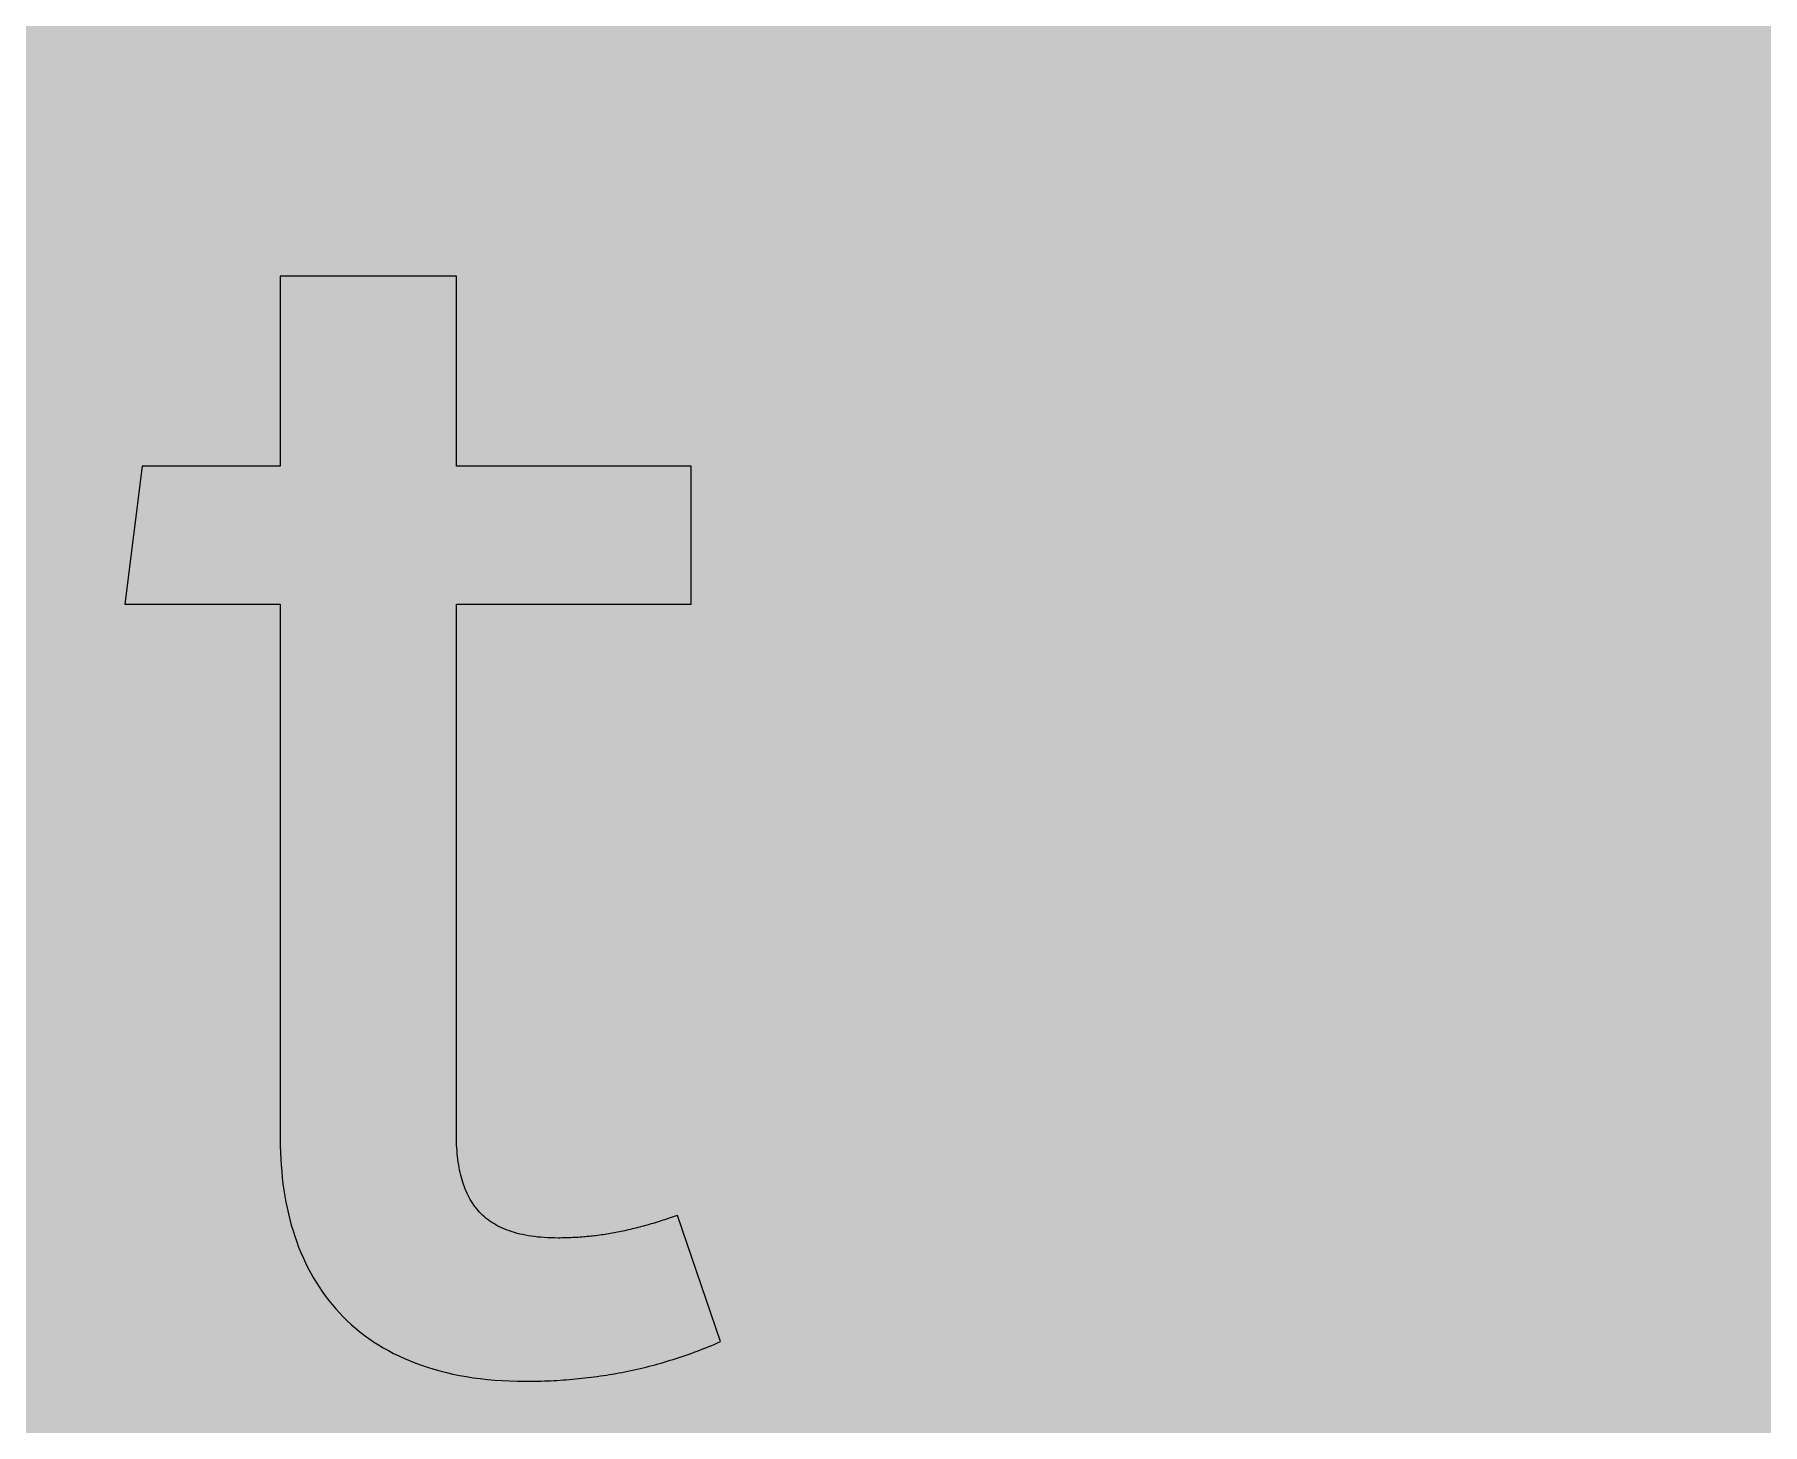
# Model space of a CAD drawing. Header units: millimetres. Extents: x 0 to 564, y 0 to 176.
# Drawn here: x 211.7 to 282.3, y 62.8 to 119.6 of the extents above; entities that cross this region are included whole.
import ezdxf

# ---------------------------------------------------------------- set-up
doc = ezdxf.new("R2010")
doc.units = ezdxf.units.MM

msp = doc.modelspace()

# ---------------------------------------------------------------- hatches: boundary and pattern name
for color, points in [(254, [(21.2189, 0.0536), (20.955, 0.0533), (20.6934, 0.0584), (20.4292, 0.066), (20.1676, 0.0787), (19.906, 0.094), (19.6469, 0.1118), (19.3853, 0.1321), (19.1262, 0.1549), (18.8671, 0.1829), (18.608, 0.2134), (18.349, 0.2464), (18.0924, 0.2845), (17.8359, 0.3251), (17.5793, 0.3683), (17.3253, 0.414), (17.0688, 0.4623), (16.8148, 0.5156), (16.5633, 0.5715), (16.3093, 0.6299), (16.0579, 0.6909), (15.809, 0.7544), (15.56, 0.823), (15.3111, 0.8941), (15.0622, 0.9677), (14.8158, 1.0439), (14.5694, 1.1227), (14.3256, 1.2065), (14.0818, 1.2903), (13.8379, 1.3792), (13.5966, 1.4707), (13.3579, 1.5646), (13.1191, 1.6637), (12.8803, 1.7628), (12.6441, 1.8669), (12.4079, 1.9736), (12.1742, 2.0803), (11.9405, 2.192), (11.7094, 2.3089), (11.4808, 2.4257), (11.2522, 2.5451), (11.0236, 2.6695), (10.7975, 2.794), (10.574, 2.9235), (10.3505, 3.0556), (10.1295, 3.1877), (9.9111, 3.3249), (9.6926, 3.4646), (9.4742, 3.6068), (9.2608, 3.7541), (9.0475, 3.9014), (8.8341, 4.0513), (8.6258, 4.2037), (8.4176, 4.3612), (8.2118, 4.5187), (8.0061, 4.6812), (7.8029, 4.8438), (7.6022, 5.0114), (7.4041, 5.1816), (7.206, 5.3518), (7.0129, 5.527), (6.8174, 5.7048), (6.6269, 5.8826), (6.4389, 6.0655), (6.2509, 6.2509), (6.0655, 6.4389), (5.8852, 6.6269), (5.7048, 6.8174), (5.527, 7.0104), (5.3518, 7.206), (5.1816, 7.4041), (5.0114, 7.6022), (4.8463, 7.8029), (4.6812, 8.0061), (4.5187, 8.2118), (4.3612, 8.4176), (4.2062, 8.6258), (4.0513, 8.8341), (3.9014, 9.0475), (3.7541, 9.2608), (3.6068, 9.4742), (3.4646, 9.6926), (3.3249, 9.9085), (3.1877, 10.1295), (3.0556, 10.3505), (2.9235, 10.574), (2.794, 10.7975), (2.6695, 11.0236), (2.5451, 11.2522), (2.4257, 11.4808), (2.3063, 11.7094), (2.192, 11.9405), (2.0803, 12.1742), (1.971, 12.4079), (1.8669, 12.6441), (1.7628, 12.8803), (1.6637, 13.1191), (1.5646, 13.3579), (1.4707, 13.5966), (1.3792, 13.8379), (1.2903, 14.0818), (1.2065, 14.3256), (1.1227, 14.5694), (1.0439, 14.8158), (0.9652, 15.0622), (0.8915, 15.3111), (0.823, 15.56), (0.7544, 15.809), (0.6883, 16.0604), (0.6274, 16.3093), (0.569, 16.5633), (0.5131, 16.8148), (0.4623, 17.0688), (0.4115, 17.3253), (0.3658, 17.5793), (0.3226, 17.8359), (0.2819, 18.0924), (0.2464, 18.3515), (0.2134, 18.608), (0.1829, 18.8671), (0.1549, 19.1262), (0.1295, 19.3878), (0.1092, 19.6469), (0.0914, 19.9085), (0.0762, 20.1701), (0.066, 20.4318), (0.0584, 20.6934), (0.0533, 20.955), (0.0508, 21.2192), (0.0522, 155.2758), (0.0533, 155.5369), (0.0584, 155.8011), (0.066, 156.0627), (0.0762, 156.3243), (0.0914, 156.5859), (0.1092, 156.845), (0.1295, 157.1066), (0.1549, 157.3657), (0.1829, 157.6248), (0.2134, 157.8839), (0.2464, 158.1429), (0.2819, 158.3995), (0.3226, 158.656), (0.3658, 158.9126), (0.4115, 159.1691), (0.4623, 159.4231), (0.5131, 159.6771), (0.569, 159.9286), (0.6274, 160.1826), (0.6883, 160.434), (0.7544, 160.6829), (0.823, 160.9344), (0.8915, 161.1833), (0.9652, 161.4297), (1.0439, 161.6761), (1.1227, 161.9225), (1.2065, 162.1663), (1.2903, 162.4101), (1.3792, 162.654), (1.4707, 162.8953), (1.5646, 163.134), (1.6637, 163.3728), (1.7628, 163.6116), (1.8669, 163.8478), (1.971, 164.084), (2.0803, 164.3177), (2.192, 164.5514), (2.3063, 164.7825), (2.4257, 165.0111), (2.5451, 165.2397), (2.6695, 165.4683), (2.794, 165.6944), (2.9235, 165.9179), (3.0556, 166.1414), (3.1877, 166.3624), (3.3249, 166.5834), (3.4646, 166.7993), (3.6068, 167.0177), (3.7541, 167.2311), (3.9014, 167.4444), (4.0513, 167.6578), (4.2062, 167.8661), (4.3612, 168.0743), (4.5187, 168.2801), (4.6812, 168.4858), (4.8463, 168.689), (5.0114, 168.8897), (5.1816, 169.0878), (5.3518, 169.2859), (5.527, 169.4815), (5.7048, 169.6745), (5.8852, 169.865), (6.0655, 170.053), (6.2509, 170.241), (6.4389, 170.4264), (6.6269, 170.6093), (6.8174, 170.7871), (7.0129, 170.9649), (7.206, 171.1401), (7.4041, 171.3103), (7.6022, 171.4805), (7.8029, 171.6481), (8.0061, 171.8107), (8.2118, 171.9732), (8.4176, 172.1307), (8.6258, 172.2882), (8.8341, 172.4406), (9.0475, 172.5905), (9.2608, 172.7378), (9.4742, 172.8851), (9.6926, 173.0273), (9.9111, 173.167), (10.1295, 173.3042), (10.3505, 173.4388), (10.574, 173.5684), (10.7975, 173.6979), (11.0236, 173.8249), (11.2522, 173.9468), (11.4808, 174.0662), (11.7094, 174.1856), (11.9405, 174.2999), (12.1742, 174.4116), (12.4079, 174.5209), (12.6441, 174.625), (12.8803, 174.7291), (13.1191, 174.8307), (13.3579, 174.9273), (13.5966, 175.0212), (13.8379, 175.1127), (14.0818, 175.2016), (14.3256, 175.2879), (14.5694, 175.3692), (14.8158, 175.4505), (15.0622, 175.5267), (15.3111, 175.6004), (15.56, 175.6715), (15.809, 175.7375), (16.0579, 175.8036), (16.3093, 175.8645), (16.5633, 175.9229), (16.8148, 175.9788), (17.0688, 176.0296), (17.3253, 176.0804), (17.5793, 176.1261), (17.8359, 176.1693), (18.0924, 176.21), (18.349, 176.2455), (18.608, 176.2785), (18.8671, 176.309), (19.1262, 176.337), (19.3853, 176.3624), (19.6469, 176.3827), (19.906, 176.4005), (20.1676, 176.4157), (20.4292, 176.4259), (20.6934, 176.4335), (20.955, 176.4386), (21.2166, 176.4411), (543.33, 176.4425), (543.5905, 176.4386), (543.8546, 176.4335), (544.1163, 176.4259), (544.3779, 176.4157), (544.6395, 176.4005), (544.9011, 176.3827), (545.1602, 176.3624), (545.4218, 176.337), (545.6809, 176.309), (545.94, 176.2785), (546.1965, 176.2455), (546.4556, 176.21), (546.7121, 176.1693), (546.9687, 176.1261), (547.2227, 176.0804), (547.4767, 176.0296), (547.7307, 175.9788), (547.9847, 175.9229), (548.2361, 175.8645), (548.4876, 175.8036), (548.7391, 175.7375), (548.988, 175.6715), (549.2369, 175.6004), (549.4858, 175.5267), (549.7322, 175.4505), (549.9786, 175.3692), (550.2224, 175.2879), (550.4663, 175.2016), (550.7076, 175.1127), (550.9489, 175.0212), (551.1902, 174.9273), (551.4289, 174.8307), (551.6677, 174.7291), (551.9039, 174.625), (552.1401, 174.5209), (552.3738, 174.4116), (552.6075, 174.2999), (552.8386, 174.1856), (553.0672, 174.0662), (553.2958, 173.9468), (553.5244, 173.8249), (553.7505, 173.6979), (553.974, 173.5684), (554.1975, 173.4388), (554.4185, 173.3042), (554.6369, 173.167), (554.8554, 173.0273), (555.0738, 172.8851), (555.2872, 172.7378), (555.5005, 172.5905), (555.7139, 172.4406), (555.9222, 172.2882), (556.1305, 172.1307), (556.3362, 171.9732), (556.5419, 171.8107), (556.7451, 171.6481), (556.9458, 171.4805), (557.1439, 171.3103), (557.342, 171.1401), (557.5376, 170.9649), (557.7307, 170.7871), (557.9212, 170.6093), (558.1091, 170.4264), (558.2971, 170.241), (558.4825, 170.053), (558.6628, 169.865), (558.8432, 169.6745), (559.021, 169.4815), (559.1962, 169.2859), (559.3664, 169.0878), (559.5366, 168.8897), (559.7017, 168.689), (559.8668, 168.4858), (560.0294, 168.2801), (560.1868, 168.0743), (560.3418, 167.8661), (560.4967, 167.6578), (560.6466, 167.4444), (560.7939, 167.2311), (560.9387, 167.0177), (561.0835, 166.7993), (561.2232, 166.5834), (561.3603, 166.3624), (561.4924, 166.1414), (561.6245, 165.9179), (561.754, 165.6944), (561.8785, 165.4683), (562.0029, 165.2397), (562.1223, 165.0111), (562.2392, 164.7825), (562.3535, 164.5514), (562.4652, 164.3177), (562.5744, 164.084), (562.6811, 163.8478), (562.7853, 163.6116), (562.8843, 163.3728), (562.9808, 163.134), (563.0774, 162.8953), (563.1688, 162.654), (563.2552, 162.4101), (563.3415, 162.1663), (563.4253, 161.9225), (563.5041, 161.6761), (563.5803, 161.4297), (563.6539, 161.1833), (563.7251, 160.9344), (563.7936, 160.6829), (563.8571, 160.434), (563.9181, 160.1826), (563.9765, 159.9286), (564.0324, 159.6771), (564.0857, 159.4231), (564.134, 159.1691), (564.1797, 158.9126), (564.2229, 158.656), (564.2635, 158.3995), (564.2991, 158.1429), (564.3347, 157.8839), (564.3651, 157.6248), (564.3931, 157.3657), (564.4159, 157.1066), (564.4363, 156.845), (564.454, 156.5859), (564.4693, 156.3243), (564.482, 156.0627), (564.4896, 155.8011), (564.4947, 155.5369), (564.4947, 155.2753), (564.4966, 21.2203), (564.4947, 20.955), (564.4896, 20.6934), (564.482, 20.4318), (564.4693, 20.1701), (564.454, 19.9085), (564.4363, 19.6469), (564.4159, 19.3878), (564.3931, 19.1262), (564.3651, 18.8671), (564.3347, 18.608), (564.2991, 18.3515), (564.2635, 18.0924), (564.2229, 17.8359), (564.1797, 17.5793), (564.134, 17.3253), (564.0857, 17.0688), (564.0324, 16.8148), (563.9765, 16.5633), (563.9181, 16.3093), (563.8571, 16.0604), (563.7936, 15.809), (563.7251, 15.56), (563.6539, 15.3111), (563.5803, 15.0622), (563.5041, 14.8158), (563.4253, 14.5694), (563.3415, 14.3256), (563.2552, 14.0818), (563.1688, 13.8379), (563.0774, 13.5966), (562.9808, 13.3579), (562.8843, 13.1191), (562.7853, 12.8803), (562.6811, 12.6441), (562.5744, 12.4079), (562.4652, 12.1742), (562.3535, 11.9405), (562.2392, 11.7094), (562.1223, 11.4808), (562.0029, 11.2522), (561.8785, 11.0236), (561.754, 10.7975), (561.6245, 10.574), (561.4924, 10.3505), (561.3603, 10.1295), (561.2232, 9.9085), (561.0835, 9.6926), (560.9387, 9.4742), (560.7939, 9.2608), (560.6466, 9.0475), (560.4967, 8.8341), (560.3418, 8.6258), (560.1868, 8.4176), (560.0294, 8.2118), (559.8668, 8.0061), (559.7017, 7.8029), (559.5366, 7.6022), (559.3664, 7.4041), (559.1962, 7.206), (559.021, 7.0104), (558.8432, 6.8174), (558.6628, 6.6269), (558.4825, 6.4389), (558.2971, 6.2509), (558.1091, 6.0655), (557.9212, 5.8826), (557.7307, 5.7048), (557.5376, 5.527), (557.342, 5.3518), (557.1439, 5.1816), (556.9458, 5.0114), (556.7451, 4.8438), (556.5419, 4.6812), (556.3362, 4.5187), (556.1305, 4.3612), (555.9222, 4.2037), (555.7139, 4.0513), (555.5005, 3.9014), (555.2872, 3.7541), (555.0738, 3.6068), (554.8554, 3.4646), (554.6369, 3.3249), (554.4185, 3.1877), (554.1975, 3.0556), (553.974, 2.9235), (553.7505, 2.794), (553.5244, 2.6695), (553.2958, 2.5451), (553.0672, 2.4257), (552.8386, 2.3089), (552.6075, 2.192), (552.3738, 2.0803), (552.1401, 1.9736), (551.9039, 1.8669), (551.6677, 1.7628), (551.4289, 1.6637), (551.1902, 1.5646), (550.9489, 1.4707), (550.7076, 1.3792), (550.4663, 1.2903), (550.2224, 1.2065), (549.9786, 1.1227), (549.7322, 1.0439), (549.4858, 0.9677), (549.2369, 0.8941), (548.988, 0.823), (548.7391, 0.7544), (548.4876, 0.6909), (548.2361, 0.6299), (547.9847, 0.5715), (547.7307, 0.5156), (547.4767, 0.4623), (547.2227, 0.414), (546.9687, 0.3683), (546.7121, 0.3251), (546.4556, 0.2845), (546.1965, 0.2464), (545.94, 0.2134), (545.6809, 0.1829), (545.4218, 0.1549), (545.1602, 0.1321), (544.9011, 0.1118), (544.6395, 0.094), (544.3779, 0.0787), (544.1163, 0.066), (543.8546, 0.0584), (543.5905, 0.0533), (543.3289, 0.0533)]), (59, [(221.7028, 74.4897), (221.7039, 74.2213), (221.7115, 73.9572), (221.7217, 73.6956), (221.7369, 73.4365), (221.7598, 73.1774), (221.7852, 72.9234), (221.8131, 72.6719), (221.8487, 72.423), (221.8868, 72.1766), (221.9325, 71.9328), (221.9808, 71.6915), (222.0341, 71.4553), (222.0925, 71.2191), (222.1535, 70.9879), (222.2221, 70.7593), (222.2957, 70.5333), (222.3719, 70.3123), (222.4532, 70.0913), (222.5421, 69.8754), (222.6335, 69.6646), (222.7301, 69.4563), (222.8317, 69.2506), (222.9383, 69.0499), (223.0476, 68.8518), (223.1644, 68.6562), (223.2863, 68.4657), (223.4133, 68.2803), (223.5429, 68.0974), (223.68, 67.9171), (223.8197, 67.7443), (223.967, 67.5716), (224.1194, 67.4065), (224.2744, 67.244), (224.4369, 67.0865), (224.602, 66.9315), (224.7748, 66.7817), (224.95, 66.6369), (225.1329, 66.4972), (225.3209, 66.36), (225.5114, 66.228), (225.7095, 66.101), (225.9127, 65.979), (226.121, 65.8622), (226.3343, 65.7504), (226.5528, 65.6438), (226.7763, 65.5396), (227.0049, 65.4431), (227.2386, 65.3491), (227.4773, 65.2628), (227.7237, 65.1815), (227.9726, 65.1027), (228.2292, 65.0316), (228.4908, 64.9656), (228.7575, 64.9046), (229.0293, 64.8513), (229.3061, 64.8005), (229.5881, 64.7573), (229.8776, 64.7192), (230.1697, 64.6862), (230.4694, 64.6582), (230.7742, 64.6379), (231.0841, 64.6227), (231.3991, 64.6125), (231.7217, 64.61), (231.8512, 64.61), (231.9782, 64.6125), (232.1077, 64.6151), (232.2373, 64.6176), (232.3643, 64.6201), (232.4938, 64.6227), (232.6208, 64.6278), (232.7504, 64.6328), (232.8774, 64.6405), (233.0044, 64.6481), (233.1339, 64.6557), (233.2609, 64.6633), (233.3879, 64.6735), (233.5149, 64.6836), (233.6419, 64.6938), (233.7714, 64.7065), (233.8984, 64.7167), (234.0229, 64.7319), (234.1499, 64.7446), (234.2769, 64.7598), (234.4039, 64.7751), (234.5309, 64.7903), (234.6579, 64.8081), (234.7824, 64.8259), (234.9094, 64.8437), (235.0338, 64.864), (235.1608, 64.8843), (235.2853, 64.9046), (235.4123, 64.9275), (235.5367, 64.9503), (235.6612, 64.9732), (235.7857, 64.9986), (235.9101, 65.024), (236.0346, 65.0494), (236.159, 65.0773), (236.2835, 65.1053), (236.408, 65.1332), (236.5324, 65.1612), (236.6569, 65.1916), (236.7788, 65.2221), (236.9033, 65.2551), (237.0277, 65.2882), (237.1496, 65.3212), (237.2741, 65.3567), (237.396, 65.3923), (237.5179, 65.4279), (237.6399, 65.466), (237.7618, 65.5041), (237.8862, 65.5422), (238.0082, 65.5803), (238.1275, 65.6209), (238.2495, 65.6641), (238.3714, 65.7073), (238.4933, 65.7504), (238.6127, 65.7936), (238.7346, 65.8393), (238.854, 65.8851), (238.9759, 65.9308), (239.0953, 65.979), (239.2147, 66.0273), (239.334, 66.0781), (239.456, 66.1289), (239.5753, 66.1797), (239.6922, 66.233), (237.9306, 71.3849), (237.8431, 71.3537), (237.7592, 71.3257), (237.6729, 71.2978), (237.5891, 71.2699), (237.5078, 71.2419), (237.424, 71.214), (237.3427, 71.1886), (237.2614, 71.1606), (237.1801, 71.1352), (237.0988, 71.1124), (237.0176, 71.087), (236.9388, 71.0641), (236.8575, 71.0387), (236.7788, 71.0159), (236.7001, 70.993), (236.6239, 70.9727), (236.5451, 70.9498), (236.4689, 70.9295), (236.3902, 70.9092), (236.314, 70.8889), (236.2378, 70.8685), (236.1616, 70.8508), (236.0854, 70.833), (236.0117, 70.8152), (235.9355, 70.7974), (235.8619, 70.7796), (235.7857, 70.7619), (235.712, 70.7466), (235.6383, 70.7314), (235.5647, 70.7161), (235.4885, 70.7009), (235.4148, 70.6857), (235.3437, 70.673), (235.27, 70.6603), (235.1964, 70.6476), (235.1227, 70.6349), (235.0491, 70.6222), (234.9779, 70.6095), (234.9043, 70.5993), (234.8306, 70.5891), (234.757, 70.579), (234.6858, 70.5688), (234.6122, 70.5587), (234.5411, 70.551), (234.4674, 70.5434), (234.3937, 70.5333), (234.3201, 70.5256), (234.249, 70.5206), (234.1753, 70.5129), (234.1016, 70.5079), (234.028, 70.5002), (233.9569, 70.4952), (233.8832, 70.4901), (233.8095, 70.4875), (233.7359, 70.4825), (233.6597, 70.4799), (233.586, 70.4748), (233.5124, 70.4723), (233.4387, 70.4698), (233.3625, 70.4698), (233.2888, 70.4672), (233.2126, 70.4672), (233.1364, 70.4647), (233.0602, 70.4647), (232.9129, 70.4672), (232.7681, 70.4698), (232.6284, 70.4748), (232.4913, 70.485), (232.3567, 70.4952), (232.2246, 70.5053), (232.095, 70.5206), (231.9706, 70.5383), (231.8487, 70.5561), (231.7293, 70.579), (231.6124, 70.6018), (231.4981, 70.6272), (231.3864, 70.6552), (231.2797, 70.6857), (231.173, 70.7161), (231.0714, 70.7517), (230.9724, 70.7873), (230.8733, 70.8254), (230.7793, 70.866), (230.6879, 70.9092), (230.599, 70.9549), (230.5126, 71.0006), (230.4288, 71.0514), (230.3475, 71.1022), (230.2713, 71.1556), (230.1951, 71.2114), (230.1215, 71.2673), (230.0503, 71.3283), (229.9818, 71.3892), (229.9157, 71.4527), (229.8497, 71.5188), (229.7887, 71.5874), (229.7303, 71.6559), (229.6744, 71.7271), (229.6185, 71.8007), (229.5652, 71.8769), (229.5169, 71.9531), (229.4687, 72.0344), (229.423, 72.1157), (229.3798, 72.1995), (229.3366, 72.2833), (229.2985, 72.3722), (229.2604, 72.4611), (229.2248, 72.5526), (229.1918, 72.6465), (229.1613, 72.7405), (229.1309, 72.837), (229.1029, 72.9361), (229.0775, 73.0377), (229.0547, 73.1393), (229.0318, 73.2434), (229.0115, 73.3501), (228.9937, 73.4593), (228.9759, 73.5686), (228.9607, 73.6803), (228.948, 73.7946), (228.9353, 73.9115), (228.9251, 74.0283), (228.9175, 74.1477), (228.9099, 74.2671), (228.9048, 74.3915), (228.9023, 74.516), (228.8997, 74.6404), (228.8997, 74.77), (228.9006, 96.3605), (238.4944, 96.3605), (238.4944, 102.005), (228.9006, 102.005), (228.9006, 109.7661), (221.7028, 109.7661), (221.7028, 102.005), (216.0584, 102.005), (215.3528, 96.3605), (221.7028, 96.3605)])]:
    msp.add_hatch(color=color).paths.add_polyline_path(points)
h = msp.add_hatch(color=59)
edge = h.paths.add_edge_path()
edge.add_line((261.0721, 70.3968), (260.8123, 70.3961))
edge.add_line((260.8123, 70.3961), (260.5532, 70.4012))
edge.add_line((260.5532, 70.4012), (260.2992, 70.4063))
edge.add_line((260.2992, 70.4063), (260.0477, 70.4139))
edge.add_line((260.0477, 70.4139), (259.8014, 70.4266))
edge.add_line((259.8014, 70.4266), (259.555, 70.4393))
edge.add_line((259.555, 70.4393), (259.3137, 70.4571))
edge.add_line((259.3137, 70.4571), (259.0724, 70.4774))
edge.add_line((259.0724, 70.4774), (258.8362, 70.5002))
edge.add_line((258.8362, 70.5002), (258.6025, 70.5282))
edge.add_line((258.6025, 70.5282), (258.3739, 70.5587))
edge.add_line((258.3739, 70.5587), (258.1453, 70.5942))
edge.add_line((258.1453, 70.5942), (257.9218, 70.6323))
edge.add_line((257.9218, 70.6323), (257.7008, 70.6755))
edge.add_line((257.7008, 70.6755), (257.4849, 70.7238))
edge.add_line((257.4849, 70.7238), (257.2715, 70.7746))
edge.add_line((257.2715, 70.7746), (257.0607, 70.8304))
edge.add_line((257.0607, 70.8304), (256.8524, 70.8914))
edge.add_line((256.8524, 70.8914), (256.6492, 70.9574))
edge.add_line((256.6492, 70.9574), (256.4486, 71.0286))
edge.add_line((256.4486, 71.0286), (256.2504, 71.1022))
edge.add_line((256.2504, 71.1022), (256.0574, 71.1835))
edge.add_line((256.0574, 71.1835), (255.8669, 71.2699))
edge.add_line((255.8669, 71.2699), (255.6789, 71.3638))
edge.add_line((255.6789, 71.3638), (255.4961, 71.4604))
edge.add_line((255.4961, 71.4604), (255.3157, 71.5645))
edge.add_line((255.3157, 71.5645), (255.1405, 71.6737))
edge.add_line((255.1405, 71.6737), (254.9677, 71.7906))
edge.add_line((254.9677, 71.7906), (254.8001, 71.9125))
edge.add_line((254.8001, 71.9125), (254.635, 72.0395))
edge.add_line((254.635, 72.0395), (254.475, 72.1766))
edge.add_line((254.475, 72.1766), (254.3175, 72.3189))
edge.add_line((254.3175, 72.3189), (254.1626, 72.4662))
edge.add_line((254.1626, 72.4662), (254.0127, 72.6237))
edge.add_line((254.0127, 72.6237), (253.8679, 72.7862))
edge.add_line((253.8679, 72.7862), (253.7257, 72.9564))
edge.add_line((253.7257, 72.9564), (253.5885, 73.1342))
edge.add_line((253.5885, 73.1342), (253.4539, 73.3222))
edge.add_line((253.4539, 73.3222), (253.3244, 73.5152))
edge.add_line((253.3244, 73.5152), (253.1974, 73.7159))
edge.add_line((253.1974, 73.7159), (253.0754, 73.9267))
edge.add_line((253.0754, 73.9267), (252.9586, 74.1451))
edge.add_line((252.9586, 74.1451), (252.8443, 74.3712))
edge.add_line((252.8443, 74.3712), (252.7351, 74.6049))
edge.add_line((252.7351, 74.6049), (252.6309, 74.8487))
edge.add_line((252.6309, 74.8487), (252.5293, 75.1027))
edge.add_line((252.5293, 75.1027), (252.4328, 75.3643))
edge.add_line((252.4328, 75.3643), (252.3414, 75.6336))
edge.add_line((252.3414, 75.6336), (252.2525, 75.913))
edge.add_line((252.2525, 75.913), (252.1687, 76.2025))
edge.add_line((252.1687, 76.2025), (252.0899, 76.5023))
edge.add_line((252.0899, 76.5023), (252.0163, 76.8121))
edge.add_line((252.0163, 76.8121), (251.9451, 77.1296))
edge.add_line((251.9451, 77.1296), (251.8791, 77.4598))
edge.add_line((251.8791, 77.4598), (251.8181, 77.7977))
edge.add_line((251.8181, 77.7977), (251.7623, 78.1482))
edge.add_line((251.7623, 78.1482), (251.7089, 78.5063))
edge.add_line((251.7089, 78.5063), (251.6632, 78.8772))
edge.add_line((251.6632, 78.8772), (251.62, 79.2582))
edge.add_line((251.62, 79.2582), (251.5819, 79.6519))
edge.add_line((251.5819, 79.6519), (251.5489, 80.0532))
edge.add_line((251.5489, 80.0532), (251.521, 80.4672))
edge.add_line((251.521, 80.4672), (251.4956, 80.8939))
edge.add_line((251.4956, 80.8939), (251.4778, 81.3308))
edge.add_line((251.4778, 81.3308), (273.4194, 81.3329))
edge.add_line((273.4194, 81.3329), (273.4194, 85.3539))
edge.add_line((273.4194, 85.3539), (273.4158, 85.8393))
edge.add_line((273.4158, 85.8393), (273.4081, 86.3219))
edge.add_line((273.4081, 86.3219), (273.3954, 86.7969))
edge.add_line((273.3954, 86.7969), (273.3777, 87.2693))
edge.add_line((273.3777, 87.2693), (273.3548, 87.7341))
edge.add_line((273.3548, 87.7341), (273.3269, 88.1939))
edge.add_line((273.3269, 88.1939), (273.2938, 88.6485))
edge.add_line((273.2938, 88.6485), (273.2532, 89.0956))
edge.add_line((273.2532, 89.0956), (273.21, 89.5401))
edge.add_line((273.21, 89.5401), (273.1592, 89.977))
edge.add_line((273.1592, 89.977), (273.1033, 90.4062))
edge.add_line((273.1033, 90.4062), (273.0398, 90.8329))
edge.add_line((273.0398, 90.8329), (272.9713, 91.252))
edge.add_line((272.9713, 91.252), (272.8976, 91.6635))
edge.add_line((272.8976, 91.6635), (272.8163, 92.0699))
edge.add_line((272.8163, 92.0699), (272.73, 92.4712))
edge.add_line((272.73, 92.4712), (272.636, 92.8649))
edge.add_line((272.636, 92.8649), (272.5344, 93.251))
edge.add_line((272.5344, 93.251), (272.4277, 93.632))
edge.add_line((272.4277, 93.632), (272.3159, 94.0054))
edge.add_line((272.3159, 94.0054), (272.194, 94.3737))
edge.add_line((272.194, 94.3737), (272.067, 94.7344))
edge.add_line((272.067, 94.7344), (271.9324, 95.0874))
edge.add_line((271.9324, 95.0874), (271.7927, 95.4329))
edge.add_line((271.7927, 95.4329), (271.6428, 95.7732))
edge.add_line((271.6428, 95.7732), (271.4879, 96.106))
edge.add_line((271.4879, 96.106), (271.3253, 96.4311))
edge.add_line((271.3253, 96.4311), (271.1526, 96.7486))
edge.add_line((271.1526, 96.7486), (270.9748, 97.0585))
edge.add_line((270.9748, 97.0585), (270.7894, 97.3633))
edge.add_line((270.7894, 97.3633), (270.5938, 97.6579))
edge.add_line((270.5938, 97.6579), (270.3932, 97.9475))
edge.add_line((270.3932, 97.9475), (270.1823, 98.2269))
edge.add_line((270.1823, 98.2269), (269.9664, 98.5012))
edge.add_line((269.9664, 98.5012), (269.7378, 98.7654))
edge.add_line((269.7378, 98.7654), (269.5042, 99.0219))
edge.add_line((269.5042, 99.0219), (269.2629, 99.2708))
edge.add_line((269.2629, 99.2708), (269.0114, 99.5121))
edge.add_line((269.0114, 99.5121), (268.7498, 99.7458))
edge.add_line((268.7498, 99.7458), (268.4805, 99.9719))
edge.add_line((268.4805, 99.9719), (268.2037, 100.1878))
edge.add_line((268.2037, 100.1878), (267.9167, 100.396))
edge.add_line((267.9167, 100.396), (267.622, 100.5967))
edge.add_line((267.622, 100.5967), (267.3172, 100.7872))
edge.add_line((267.3172, 100.7872), (267.0048, 100.9701))
edge.add_line((267.0048, 100.9701), (266.6822, 101.1428))
edge.add_line((266.6822, 101.1428), (266.3495, 101.3104))
edge.add_line((266.3495, 101.3104), (266.0066, 101.4654))
edge.add_line((266.0066, 101.4654), (265.6561, 101.6127))
edge.add_line((265.6561, 101.6127), (265.2954, 101.7524))
edge.add_line((265.2954, 101.7524), (264.922, 101.8819))
edge.add_line((264.922, 101.8819), (264.5435, 102.0013))
edge.add_line((264.5435, 102.0013), (264.1524, 102.1131))
edge.add_line((264.1524, 102.1131), (263.7511, 102.2147))
edge.add_line((263.7511, 102.2147), (263.3396, 102.3087))
edge.add_line((263.3396, 102.3087), (262.9179, 102.3925))
edge.add_line((262.9179, 102.3925), (262.4861, 102.4661))
edge.add_line((262.4861, 102.4661), (262.0442, 102.5296))
edge.add_line((262.0442, 102.5296), (261.5921, 102.5855))
edge.add_line((261.5921, 102.5855), (261.1272, 102.6287))
edge.add_line((261.1272, 102.6287), (260.6548, 102.6643))
edge.add_line((260.6548, 102.6643), (260.1697, 102.6897))
edge.add_line((260.1697, 102.6897), (259.6744, 102.7049))
edge.add_line((259.6744, 102.7049), (259.1664, 102.71))
edge.add_line((259.1664, 102.71), (258.7041, 102.7049))
edge.add_line((258.7041, 102.7049), (258.2494, 102.6897))
edge.add_line((258.2494, 102.6897), (257.7998, 102.6643))
edge.add_line((257.7998, 102.6643), (257.3604, 102.6312))
edge.add_line((257.3604, 102.6312), (256.9261, 102.5855))
edge.add_line((256.9261, 102.5855), (256.4994, 102.5322))
edge.add_line((256.4994, 102.5322), (256.0828, 102.4687))
edge.add_line((256.0828, 102.4687), (255.6713, 102.395))
edge.add_line((255.6713, 102.395), (255.2675, 102.3137))
edge.add_line((255.2675, 102.3137), (254.8687, 102.2198))
edge.add_line((254.8687, 102.2198), (254.4801, 102.1182))
edge.add_line((254.4801, 102.1182), (254.0991, 102.0039))
edge.add_line((254.0991, 102.0039), (253.7231, 101.8819))
edge.add_line((253.7231, 101.8819), (253.3574, 101.7499))
edge.add_line((253.3574, 101.7499), (252.9967, 101.6102))
edge.add_line((252.9967, 101.6102), (252.6436, 101.4578))
edge.add_line((252.6436, 101.4578), (252.2982, 101.2977))
edge.add_line((252.2982, 101.2977), (251.9604, 101.1276))
edge.add_line((251.9604, 101.1276), (251.6276, 100.9472))
edge.add_line((251.6276, 100.9472), (251.3051, 100.7567))
edge.add_line((251.3051, 100.7567), (250.9901, 100.5561))
edge.add_line((250.9901, 100.5561), (250.6802, 100.3478))
edge.add_line((250.6802, 100.3478), (250.378, 100.1293))
edge.add_line((250.378, 100.1293), (250.0833, 99.9007))
edge.add_line((250.0833, 99.9007), (249.7963, 99.662))
edge.add_line((249.7963, 99.662), (249.5169, 99.4156))
edge.add_line((249.5169, 99.4156), (249.2451, 99.1565))
edge.add_line((249.2451, 99.1565), (248.981, 98.8898))
edge.add_line((248.981, 98.8898), (248.7219, 98.613))
edge.add_line((248.7219, 98.613), (248.4704, 98.3285))
edge.add_line((248.4704, 98.3285), (248.2291, 98.0313))
edge.add_line((248.2291, 98.0313), (247.9929, 97.7265))
edge.add_line((247.9929, 97.7265), (247.7643, 97.4115))
edge.add_line((247.7643, 97.4115), (247.5433, 97.0864))
edge.add_line((247.5433, 97.0864), (247.3274, 96.7537))
edge.add_line((247.3274, 96.7537), (247.1217, 96.4108))
edge.add_line((247.1217, 96.4108), (246.921, 96.0577))
edge.add_line((246.921, 96.0577), (246.7305, 95.6945))
edge.add_line((246.7305, 95.6945), (246.5451, 95.3237))
edge.add_line((246.5451, 95.3237), (246.3673, 94.9401))
edge.add_line((246.3673, 94.9401), (246.1971, 94.549))
edge.add_line((246.1971, 94.549), (246.032, 94.1502))
edge.add_line((246.032, 94.1502), (245.8771, 93.7387))
edge.add_line((245.8771, 93.7387), (245.7272, 93.3196))
edge.add_line((245.7272, 93.3196), (245.5875, 92.8903))
edge.add_line((245.5875, 92.8903), (245.4529, 92.4535))
edge.add_line((245.4529, 92.4535), (245.3259, 92.0039))
edge.add_line((245.3259, 92.0039), (245.2065, 91.5467))
edge.add_line((245.2065, 91.5467), (245.0948, 91.0819))
edge.add_line((245.0948, 91.0819), (244.9881, 90.6043))
edge.add_line((244.9881, 90.6043), (244.8916, 90.1192))
edge.add_line((244.8916, 90.1192), (244.8001, 89.6239))
edge.add_line((244.8001, 89.6239), (244.7163, 89.121))
edge.add_line((244.7163, 89.121), (244.6401, 88.6054))
edge.add_line((244.6401, 88.6054), (244.5715, 88.0847))
edge.add_line((244.5715, 88.0847), (244.5106, 87.5513))
edge.add_line((244.5106, 87.5513), (244.4572, 87.0102))
edge.add_line((244.4572, 87.0102), (244.409, 86.4591))
edge.add_line((244.409, 86.4591), (244.3709, 85.8977))
edge.add_line((244.3709, 85.8977), (244.3378, 85.3288))
edge.add_line((244.3378, 85.3288), (244.3124, 84.7496))
edge.add_line((244.3124, 84.7496), (244.2947, 84.1604))
edge.add_line((244.2947, 84.1604), (244.282, 83.5635))
edge.add_line((244.282, 83.5635), (244.2794, 82.9539))
edge.add_line((244.2794, 82.9539), (244.2845, 82.2681))
edge.add_line((244.2845, 82.2681), (244.3023, 81.6))
edge.add_line((244.3023, 81.6), (244.3302, 80.9447))
edge.add_line((244.3302, 80.9447), (244.3709, 80.3072))
edge.add_line((244.3709, 80.3072), (244.4217, 79.6849))
edge.add_line((244.4217, 79.6849), (244.4826, 79.0804))
edge.add_line((244.4826, 79.0804), (244.5537, 78.4885))
edge.add_line((244.5537, 78.4885), (244.635, 77.912))
edge.add_line((244.635, 77.912), (244.7265, 77.3532))
edge.add_line((244.7265, 77.3532), (244.8306, 76.8071))
edge.add_line((244.8306, 76.8071), (244.9424, 76.2762))
edge.add_line((244.9424, 76.2762), (245.0643, 75.7606))
edge.add_line((245.0643, 75.7606), (245.1938, 75.2577))
edge.add_line((245.1938, 75.2577), (245.3361, 74.77))
edge.add_line((245.3361, 74.77), (245.4859, 74.2975))
edge.add_line((245.4859, 74.2975), (245.6434, 73.8378))
edge.add_line((245.6434, 73.8378), (245.811, 73.3933))
edge.add_line((245.811, 73.3933), (245.9888, 72.959))
edge.add_line((245.9888, 72.959), (246.1743, 72.5399))
edge.add_line((246.1743, 72.5399), (246.3673, 72.136))
edge.add_line((246.3673, 72.136), (246.568, 71.7423))
edge.add_line((246.568, 71.7423), (246.7762, 71.3613))
edge.add_line((246.7762, 71.3613), (246.9947, 70.9955))
edge.add_line((246.9947, 70.9955), (247.2182, 70.6399))
edge.add_line((247.2182, 70.6399), (247.4519, 70.297))
edge.add_line((247.4519, 70.297), (247.6906, 69.9668))
edge.add_line((247.6906, 69.9668), (247.937, 69.6468))
edge.add_line((247.937, 69.6468), (248.191, 69.3395))
edge.add_line((248.191, 69.3395), (248.4526, 69.0448))
edge.add_line((248.4526, 69.0448), (248.7193, 68.7603))
edge.add_line((248.7193, 68.7603), (248.9911, 68.4886))
edge.add_line((248.9911, 68.4886), (249.2705, 68.2269))
edge.add_line((249.2705, 68.2269), (249.5575, 67.9755))
edge.add_line((249.5575, 67.9755), (249.8496, 67.7367))
edge.add_line((249.8496, 67.7367), (250.1468, 67.5056))
edge.add_line((250.1468, 67.5056), (250.4491, 67.2871))
edge.add_line((250.4491, 67.2871), (250.759, 67.0763))
edge.add_line((250.759, 67.0763), (251.0714, 66.8782))
edge.add_line((251.0714, 66.8782), (251.3914, 66.6877))
edge.add_line((251.3914, 66.6877), (251.714, 66.5074))
edge.add_line((251.714, 66.5074), (252.0417, 66.3372))
edge.add_line((252.0417, 66.3372), (252.3769, 66.1772))
edge.add_line((252.3769, 66.1772), (252.7122, 66.0248))
edge.add_line((252.7122, 66.0248), (253.0551, 65.88))
edge.add_line((253.0551, 65.88), (253.4006, 65.7454))
edge.add_line((253.4006, 65.7454), (253.7485, 65.6209))
edge.add_line((253.7485, 65.6209), (254.1041, 65.5041))
edge.add_line((254.1041, 65.5041), (254.4597, 65.3923))
edge.add_line((254.4597, 65.3923), (254.8204, 65.2907))
edge.add_line((254.8204, 65.2907), (255.1836, 65.1993))
edge.add_line((255.1836, 65.1993), (255.5494, 65.1129))
edge.add_line((255.5494, 65.1129), (255.9177, 65.0342))
edge.add_line((255.9177, 65.0342), (256.2911, 64.963))
edge.add_line((256.2911, 64.963), (256.6645, 64.8995))
edge.add_line((256.6645, 64.8995), (257.0404, 64.8411))
edge.add_line((257.0404, 64.8411), (257.4188, 64.7903))
edge.add_line((257.4188, 64.7903), (257.7998, 64.7471))
edge.add_line((257.7998, 64.7471), (258.1834, 64.709))
edge.add_line((258.1834, 64.709), (258.5669, 64.6786))
edge.add_line((258.5669, 64.6786), (258.953, 64.6532))
edge.add_line((258.953, 64.6532), (259.3391, 64.6354))
edge.add_line((259.3391, 64.6354), (259.7277, 64.6201))
edge.add_line((259.7277, 64.6201), (260.1163, 64.6125))
edge.add_line((260.1163, 64.6125), (260.5075, 64.61))
edge.add_line((260.5075, 64.61), (260.731, 64.6125))
edge.add_line((260.731, 64.6125), (260.9545, 64.6151))
edge.add_line((260.9545, 64.6151), (261.178, 64.6201))
edge.add_line((261.178, 64.6201), (261.4016, 64.6278))
edge.add_line((261.4016, 64.6278), (261.6225, 64.6354))
edge.add_line((261.6225, 64.6354), (261.8435, 64.6455))
edge.add_line((261.8435, 64.6455), (262.062, 64.6582))
edge.add_line((262.062, 64.6582), (262.2804, 64.6735))
edge.add_line((262.2804, 64.6735), (262.4988, 64.6887))
edge.add_line((262.4988, 64.6887), (262.7147, 64.7065))
edge.add_line((262.7147, 64.7065), (262.9306, 64.7268))
edge.add_line((262.9306, 64.7268), (263.144, 64.7471))
edge.add_line((263.144, 64.7471), (263.3599, 64.77))
edge.add_line((263.3599, 64.77), (263.5707, 64.7954))
edge.add_line((263.5707, 64.7954), (263.7815, 64.8208))
edge.add_line((263.7815, 64.8208), (263.9924, 64.8487))
edge.add_line((263.9924, 64.8487), (264.2006, 64.8767))
edge.add_line((264.2006, 64.8767), (264.4089, 64.9072))
edge.add_line((264.4089, 64.9072), (264.6172, 64.9402))
edge.add_line((264.6172, 64.9402), (264.8204, 64.9732))
edge.add_line((264.8204, 64.9732), (265.0261, 65.0062))
edge.add_line((265.0261, 65.0062), (265.2268, 65.0418))
edge.add_line((265.2268, 65.0418), (265.43, 65.0799))
edge.add_line((265.43, 65.0799), (265.6281, 65.1154))
edge.add_line((265.6281, 65.1154), (265.8288, 65.1561))
edge.add_line((265.8288, 65.1561), (266.0244, 65.1967))
edge.add_line((266.0244, 65.1967), (266.2199, 65.2374))
edge.add_line((266.2199, 65.2374), (266.413, 65.278))
edge.add_line((266.413, 65.278), (266.606, 65.3212))
edge.add_line((266.606, 65.3212), (266.7965, 65.3669))
edge.add_line((266.7965, 65.3669), (266.987, 65.4126))
edge.add_line((266.987, 65.4126), (267.175, 65.4583))
edge.add_line((267.175, 65.4583), (267.3604, 65.5041))
edge.add_line((267.3604, 65.5041), (267.5458, 65.5523))
edge.add_line((267.5458, 65.5523), (267.7287, 65.6006))
edge.add_line((267.7287, 65.6006), (267.909, 65.6488))
edge.add_line((267.909, 65.6488), (268.0868, 65.6971))
edge.add_line((268.0868, 65.6971), (268.2646, 65.7479))
edge.add_line((268.2646, 65.7479), (268.4399, 65.7987))
edge.add_line((268.4399, 65.7987), (268.6152, 65.852))
edge.add_line((268.6152, 65.852), (268.7853, 65.9028))
edge.add_line((268.7853, 65.9028), (268.9555, 65.9562))
edge.add_line((268.9555, 65.9562), (269.1232, 66.007))
edge.add_line((269.1232, 66.007), (269.2908, 66.0603))
edge.add_line((269.2908, 66.0603), (269.4534, 66.1137))
edge.add_line((269.4534, 66.1137), (269.6159, 66.1695))
edge.add_line((269.6159, 66.1695), (269.7759, 66.2229))
edge.add_line((269.7759, 66.2229), (269.9334, 66.2762))
edge.add_line((269.9334, 66.2762), (270.0884, 66.3321))
edge.add_line((270.0884, 66.3321), (270.2433, 66.388))
edge.add_line((270.2433, 66.388), (270.3932, 66.4413))
edge.add_line((270.3932, 66.4413), (270.543, 66.4972))
edge.add_line((270.543, 66.4972), (270.6903, 66.5531))
edge.add_line((270.6903, 66.5531), (270.8351, 66.6064))
edge.add_line((270.8351, 66.6064), (270.9774, 66.6623))
edge.add_line((270.9774, 66.6623), (271.1171, 66.7182))
edge.add_line((271.1171, 66.7182), (271.2542, 66.7715))
edge.add_line((271.2542, 66.7715), (271.3888, 66.8274))
edge.add_line((271.3888, 66.8274), (271.5209, 66.8807))
edge.add_line((271.5209, 66.8807), (271.653, 66.9366))
edge.add_line((271.653, 66.9366), (271.78, 66.99))
edge.add_line((271.78, 66.99), (271.9045, 67.0433))
edge.add_line((271.9045, 67.0433), (272.0289, 67.0966))
edge.add_line((272.0289, 67.0966), (272.1483, 67.15))
edge.add_line((272.1483, 67.15), (269.9632, 72.3731))
edge.add_line((269.9632, 72.3731), (269.8293, 72.3189))
edge.add_line((269.8293, 72.3189), (269.6972, 72.2655))
edge.add_line((269.6972, 72.2655), (269.5651, 72.2147))
edge.add_line((269.5651, 72.2147), (269.4305, 72.1639))
edge.add_line((269.4305, 72.1639), (269.2984, 72.1131))
edge.add_line((269.2984, 72.1131), (269.1638, 72.0623))
edge.add_line((269.1638, 72.0623), (269.0317, 72.0115))
edge.add_line((269.0317, 72.0115), (268.8971, 71.9633))
edge.add_line((268.8971, 71.9633), (268.7625, 71.9125))
edge.add_line((268.7625, 71.9125), (268.6279, 71.8642))
edge.add_line((268.6279, 71.8642), (268.4932, 71.816))
edge.add_line((268.4932, 71.816), (268.3586, 71.7702))
edge.add_line((268.3586, 71.7702), (268.224, 71.722))
edge.add_line((268.224, 71.722), (268.0894, 71.6763))
edge.add_line((268.0894, 71.6763), (267.9548, 71.6305))
edge.add_line((267.9548, 71.6305), (267.8176, 71.5874))
edge.add_line((267.8176, 71.5874), (267.683, 71.5416))
edge.add_line((267.683, 71.5416), (267.5458, 71.4985))
edge.add_line((267.5458, 71.4985), (267.4112, 71.4553))
edge.add_line((267.4112, 71.4553), (267.274, 71.4121))
edge.add_line((267.274, 71.4121), (267.1369, 71.3715))
edge.add_line((267.1369, 71.3715), (267.0023, 71.3308))
edge.add_line((267.0023, 71.3308), (266.8651, 71.2902))
edge.add_line((266.8651, 71.2902), (266.7279, 71.2495))
edge.add_line((266.7279, 71.2495), (266.5908, 71.2114))
edge.add_line((266.5908, 71.2114), (266.4511, 71.1733))
edge.add_line((266.4511, 71.1733), (266.3139, 71.1352))
edge.add_line((266.3139, 71.1352), (266.1768, 71.0997))
edge.add_line((266.1768, 71.0997), (266.0371, 71.0616))
edge.add_line((266.0371, 71.0616), (265.8999, 71.0286))
edge.add_line((265.8999, 71.0286), (265.7602, 70.993))
edge.add_line((265.7602, 70.993), (265.623, 70.96))
edge.add_line((265.623, 70.96), (265.4833, 70.927))
edge.add_line((265.4833, 70.927), (265.3436, 70.8965))
edge.add_line((265.3436, 70.8965), (265.2039, 70.8635))
edge.add_line((265.2039, 70.8635), (265.0642, 70.8355))
edge.add_line((265.0642, 70.8355), (264.9245, 70.805))
edge.add_line((264.9245, 70.805), (264.7848, 70.7771))
edge.add_line((264.7848, 70.7771), (264.6451, 70.7492))
edge.add_line((264.6451, 70.7492), (264.5054, 70.7238))
edge.add_line((264.5054, 70.7238), (264.3632, 70.6984))
edge.add_line((264.3632, 70.6984), (264.2235, 70.673))
edge.add_line((264.2235, 70.673), (264.0813, 70.6501))
edge.add_line((264.0813, 70.6501), (263.9416, 70.6272))
edge.add_line((263.9416, 70.6272), (263.7993, 70.6044))
edge.add_line((263.7993, 70.6044), (263.6571, 70.5841))
edge.add_line((263.6571, 70.5841), (263.5148, 70.5637))
edge.add_line((263.5148, 70.5637), (263.3726, 70.546))
edge.add_line((263.3726, 70.546), (263.2304, 70.5282))
edge.add_line((263.2304, 70.5282), (263.0881, 70.5104))
edge.add_line((263.0881, 70.5104), (262.9459, 70.4952))
edge.add_line((262.9459, 70.4952), (262.8036, 70.4799))
edge.add_line((262.8036, 70.4799), (262.6589, 70.4672))
edge.add_line((262.6589, 70.4672), (262.5166, 70.4545))
edge.add_line((262.5166, 70.4545), (262.3718, 70.4444))
edge.add_line((262.3718, 70.4444), (262.2296, 70.4342))
edge.add_line((262.2296, 70.4342), (262.0848, 70.424))
edge.add_line((262.0848, 70.424), (261.94, 70.4164))
edge.add_line((261.94, 70.4164), (261.7953, 70.4113))
edge.add_line((261.7953, 70.4113), (261.6505, 70.4063))
edge.add_line((261.6505, 70.4063), (261.5057, 70.4012))
edge.add_line((261.5057, 70.4012), (261.3609, 70.3986))
edge.add_line((261.3609, 70.3986), (261.2161, 70.3961))
edge.add_line((261.2161, 70.3961), (261.0714, 70.3961))
edge = h.paths.add_edge_path(flags=16)
edge.add_line((259.0271, 97.1363), (259.2807, 97.1321))
edge.add_line((259.2807, 97.1321), (259.5321, 97.1271))
edge.add_line((259.5321, 97.1271), (259.7785, 97.1169))
edge.add_line((259.7785, 97.1169), (260.0198, 97.1017))
edge.add_line((260.0198, 97.1017), (260.256, 97.0813))
edge.add_line((260.256, 97.0813), (260.4872, 97.0559))
edge.add_line((260.4872, 97.0559), (260.7132, 97.028))
edge.add_line((260.7132, 97.028), (260.9367, 96.995))
edge.add_line((260.9367, 96.995), (261.1526, 96.9569))
edge.add_line((261.1526, 96.9569), (261.366, 96.9137))
edge.add_line((261.366, 96.9137), (261.5743, 96.868))
edge.add_line((261.5743, 96.868), (261.78, 96.8146))
edge.add_line((261.78, 96.8146), (261.9781, 96.7588))
edge.add_line((261.9781, 96.7588), (262.1737, 96.6953))
edge.add_line((262.1737, 96.6953), (262.3642, 96.6292))
edge.add_line((262.3642, 96.6292), (262.5496, 96.5581))
edge.add_line((262.5496, 96.5581), (262.73, 96.4794))
edge.add_line((262.73, 96.4794), (262.9078, 96.3981))
edge.add_line((262.9078, 96.3981), (263.0805, 96.3117))
edge.add_line((263.0805, 96.3117), (263.2481, 96.2177))
edge.add_line((263.2481, 96.2177), (263.4107, 96.1212))
edge.add_line((263.4107, 96.1212), (263.5707, 96.0171))
edge.add_line((263.5707, 96.0171), (263.7257, 95.9104))
edge.add_line((263.7257, 95.9104), (263.8781, 95.7961))
edge.add_line((263.8781, 95.7961), (264.0228, 95.6767))
edge.add_line((264.0228, 95.6767), (264.1651, 95.5523))
edge.add_line((264.1651, 95.5523), (264.3048, 95.4202))
edge.add_line((264.3048, 95.4202), (264.4394, 95.2856))
edge.add_line((264.4394, 95.2856), (264.5689, 95.1433))
edge.add_line((264.5689, 95.1433), (264.6934, 94.996))
edge.add_line((264.6934, 94.996), (264.8153, 94.8436))
edge.add_line((264.8153, 94.8436), (264.9347, 94.6836))
edge.add_line((264.9347, 94.6836), (265.049, 94.5185))
edge.add_line((265.049, 94.5185), (265.1582, 94.3483))
edge.add_line((265.1582, 94.3483), (265.2624, 94.1705))
edge.add_line((265.2624, 94.1705), (265.364, 93.9876))
edge.add_line((265.364, 93.9876), (265.463, 93.7971))
edge.add_line((265.463, 93.7971), (265.557, 93.6041))
edge.add_line((265.557, 93.6041), (265.6459, 93.4009))
edge.add_line((265.6459, 93.4009), (265.7323, 93.1951))
edge.add_line((265.7323, 93.1951), (265.8161, 92.9792))
edge.add_line((265.8161, 92.9792), (265.8948, 92.7608))
edge.add_line((265.8948, 92.7608), (265.9685, 92.5322))
edge.add_line((265.9685, 92.5322), (266.0396, 92.2985))
edge.add_line((266.0396, 92.2985), (266.1082, 92.0598))
edge.add_line((266.1082, 92.0598), (266.1717, 91.8134))
edge.add_line((266.1717, 91.8134), (266.2301, 91.5619))
edge.add_line((266.2301, 91.5619), (266.2885, 91.3003))
edge.add_line((266.2885, 91.3003), (266.3393, 91.0336))
edge.add_line((266.3393, 91.0336), (266.3901, 90.7618))
edge.add_line((266.3901, 90.7618), (266.4358, 90.4824))
edge.add_line((266.4358, 90.4824), (266.4765, 90.1954))
edge.add_line((266.4765, 90.1954), (266.5146, 89.9008))
edge.add_line((266.5146, 89.9008), (266.5501, 89.601))
edge.add_line((266.5501, 89.601), (266.5832, 89.2937))
edge.add_line((266.5832, 89.2937), (266.6111, 88.9787))
edge.add_line((266.6111, 88.9787), (266.6365, 88.6562))
edge.add_line((266.6365, 88.6562), (266.6568, 88.3285))
edge.add_line((266.6568, 88.3285), (266.6746, 87.9907))
edge.add_line((266.6746, 87.9907), (266.6898, 87.6478))
edge.add_line((266.6898, 87.6478), (266.7, 87.2973))
edge.add_line((266.7, 87.2973), (266.7076, 86.9391))
edge.add_line((266.7076, 86.9391), (266.7127, 86.5734))
edge.add_line((266.7127, 86.5734), (266.7152, 86.2))
edge.add_line((266.7152, 86.2), (251.5486, 86.2002))
edge.add_line((251.5486, 86.2002), (251.5692, 86.5911))
edge.add_line((251.5692, 86.5911), (251.5921, 86.9747))
edge.add_line((251.5921, 86.9747), (251.62, 87.3506))
edge.add_line((251.62, 87.3506), (251.6505, 87.7164))
edge.add_line((251.6505, 87.7164), (251.6835, 88.0745))
edge.add_line((251.6835, 88.0745), (251.7191, 88.425))
edge.add_line((251.7191, 88.425), (251.7597, 88.7654))
edge.add_line((251.7597, 88.7654), (251.8029, 89.1007))
edge.add_line((251.8029, 89.1007), (251.8461, 89.4258))
edge.add_line((251.8461, 89.4258), (251.8969, 89.7407))
edge.add_line((251.8969, 89.7407), (251.9477, 90.0506))
edge.add_line((251.9477, 90.0506), (252.001, 90.3529))
edge.add_line((252.001, 90.3529), (252.0594, 90.645))
edge.add_line((252.0594, 90.645), (252.1204, 90.932))
edge.add_line((252.1204, 90.932), (252.1839, 91.2089))
edge.add_line((252.1839, 91.2089), (252.2499, 91.4806))
edge.add_line((252.2499, 91.4806), (252.3185, 91.7423))
edge.add_line((252.3185, 91.7423), (252.3922, 91.9988))
edge.add_line((252.3922, 91.9988), (252.4658, 92.2452))
edge.add_line((252.4658, 92.2452), (252.5446, 92.4865))
edge.add_line((252.5446, 92.4865), (252.6284, 92.7202))
edge.add_line((252.6284, 92.7202), (252.7122, 92.9488))
edge.add_line((252.7122, 92.9488), (252.7986, 93.1672))
edge.add_line((252.7986, 93.1672), (252.89, 93.3806))
edge.add_line((252.89, 93.3806), (252.984, 93.5863))
edge.add_line((252.984, 93.5863), (253.0805, 93.7844))
edge.add_line((253.0805, 93.7844), (253.1796, 93.9775))
edge.add_line((253.1796, 93.9775), (253.2837, 94.1629))
edge.add_line((253.2837, 94.1629), (253.3904, 94.3432))
edge.add_line((253.3904, 94.3432), (253.4971, 94.5159))
edge.add_line((253.4971, 94.5159), (253.6114, 94.681))
edge.add_line((253.6114, 94.681), (253.7257, 94.8411))
edge.add_line((253.7257, 94.8411), (253.8425, 94.996))
edge.add_line((253.8425, 94.996), (253.9644, 95.1433))
edge.add_line((253.9644, 95.1433), (254.0889, 95.2856))
edge.add_line((254.0889, 95.2856), (254.2159, 95.4227))
edge.add_line((254.2159, 95.4227), (254.3454, 95.5523))
edge.add_line((254.3454, 95.5523), (254.4801, 95.6767))
edge.add_line((254.4801, 95.6767), (254.6172, 95.7936))
edge.add_line((254.6172, 95.7936), (254.7569, 95.9079))
edge.add_line((254.7569, 95.9079), (254.8992, 96.0145))
edge.add_line((254.8992, 96.0145), (255.0439, 96.1161))
edge.add_line((255.0439, 96.1161), (255.1938, 96.2127))
edge.add_line((255.1938, 96.2127), (255.3437, 96.3041))
edge.add_line((255.3437, 96.3041), (255.4986, 96.3905))
edge.add_line((255.4986, 96.3905), (255.6561, 96.4717))
edge.add_line((255.6561, 96.4717), (255.8186, 96.5454))
edge.add_line((255.8186, 96.5454), (255.9812, 96.6165))
edge.add_line((255.9812, 96.6165), (256.1488, 96.6826))
edge.add_line((256.1488, 96.6826), (256.319, 96.7435))
edge.add_line((256.319, 96.7435), (256.4917, 96.7994))
edge.add_line((256.4917, 96.7994), (256.6695, 96.8502))
edge.add_line((256.6695, 96.8502), (256.8473, 96.8985))
edge.add_line((256.8473, 96.8985), (257.0302, 96.9416))
edge.add_line((257.0302, 96.9416), (257.2156, 96.9797))
edge.add_line((257.2156, 96.9797), (257.4061, 97.0128))
edge.add_line((257.4061, 97.0128), (257.5966, 97.0407))
edge.add_line((257.5966, 97.0407), (257.7922, 97.0661))
edge.add_line((257.7922, 97.0661), (257.9903, 97.089))
edge.add_line((257.9903, 97.089), (258.191, 97.1042))
edge.add_line((258.191, 97.1042), (258.3942, 97.1194))
edge.add_line((258.3942, 97.1194), (258.6025, 97.1271))
edge.add_line((258.6025, 97.1271), (258.8133, 97.1321))
edge.add_line((258.8133, 97.1321), (259.0267, 97.1347))

# ---------------------------------------------------------------- linework, layer by layer
at = {"color": 59}
msp.add_lwpolyline([(221.7028, 74.4897), (221.7039, 74.2213), (221.7115, 73.9572), (221.7217, 73.6956), (221.7369, 73.4365), (221.7598, 73.1774), (221.7852, 72.9234), (221.8131, 72.6719), (221.8487, 72.423), (221.8868, 72.1766), (221.9325, 71.9328), (221.9808, 71.6915), (222.0341, 71.4553), (222.0925, 71.2191), (222.1535, 70.9879), (222.2221, 70.7593), (222.2957, 70.5333), (222.3719, 70.3123), (222.4532, 70.0913), (222.5421, 69.8754), (222.6335, 69.6646), (222.7301, 69.4563), (222.8317, 69.2506), (222.9383, 69.0499), (223.0476, 68.8518), (223.1644, 68.6562), (223.2863, 68.4657), (223.4133, 68.2803), (223.5429, 68.0974), (223.68, 67.9171), (223.8197, 67.7443), (223.967, 67.5716), (224.1194, 67.4065), (224.2744, 67.244), (224.4369, 67.0865), (224.602, 66.9315), (224.7748, 66.7817), (224.95, 66.6369), (225.1329, 66.4972), (225.3209, 66.36), (225.5114, 66.228), (225.7095, 66.101), (225.9127, 65.979), (226.121, 65.8622), (226.3343, 65.7504), (226.5528, 65.6438), (226.7763, 65.5396), (227.0049, 65.4431), (227.2386, 65.3491), (227.4773, 65.2628), (227.7237, 65.1815), (227.9726, 65.1027), (228.2292, 65.0316), (228.4908, 64.9656), (228.7575, 64.9046), (229.0293, 64.8513), (229.3061, 64.8005), (229.5881, 64.7573), (229.8776, 64.7192), (230.1697, 64.6862), (230.4694, 64.6582), (230.7742, 64.6379), (231.0841, 64.6227), (231.3991, 64.6125), (231.7217, 64.61), (231.8512, 64.61), (231.9782, 64.6125), (232.1077, 64.6151), (232.2373, 64.6176), (232.3643, 64.6201), (232.4938, 64.6227), (232.6208, 64.6278), (232.7504, 64.6328), (232.8774, 64.6405), (233.0044, 64.6481), (233.1339, 64.6557), (233.2609, 64.6633), (233.3879, 64.6735), (233.5149, 64.6836), (233.6419, 64.6938), (233.7714, 64.7065), (233.8984, 64.7167), (234.0229, 64.7319), (234.1499, 64.7446), (234.2769, 64.7598), (234.4039, 64.7751), (234.5309, 64.7903), (234.6579, 64.8081), (234.7824, 64.8259), (234.9094, 64.8437), (235.0338, 64.864), (235.1608, 64.8843), (235.2853, 64.9046), (235.4123, 64.9275), (235.5367, 64.9503), (235.6612, 64.9732), (235.7857, 64.9986), (235.9101, 65.024), (236.0346, 65.0494), (236.159, 65.0773), (236.2835, 65.1053), (236.408, 65.1332), (236.5324, 65.1612), (236.6569, 65.1916), (236.7788, 65.2221), (236.9033, 65.2551), (237.0277, 65.2882), (237.1496, 65.3212), (237.2741, 65.3567), (237.396, 65.3923), (237.5179, 65.4279), (237.6399, 65.466), (237.7618, 65.5041), (237.8862, 65.5422), (238.0082, 65.5803), (238.1275, 65.6209), (238.2495, 65.6641), (238.3714, 65.7073), (238.4933, 65.7504), (238.6127, 65.7936), (238.7346, 65.8393), (238.854, 65.8851), (238.9759, 65.9308), (239.0953, 65.979), (239.2147, 66.0273), (239.334, 66.0781), (239.456, 66.1289), (239.5753, 66.1797), (239.6922, 66.233), (237.9306, 71.3849), (237.8431, 71.3537), (237.7592, 71.3257), (237.6729, 71.2978), (237.5891, 71.2699), (237.5078, 71.2419), (237.424, 71.214), (237.3427, 71.1886), (237.2614, 71.1606), (237.1801, 71.1352), (237.0988, 71.1124), (237.0176, 71.087), (236.9388, 71.0641), (236.8575, 71.0387), (236.7788, 71.0159), (236.7001, 70.993), (236.6239, 70.9727), (236.5451, 70.9498), (236.4689, 70.9295), (236.3902, 70.9092), (236.314, 70.8889), (236.2378, 70.8685), (236.1616, 70.8508), (236.0854, 70.833), (236.0117, 70.8152), (235.9355, 70.7974), (235.8619, 70.7796), (235.7857, 70.7619), (235.712, 70.7466), (235.6383, 70.7314), (235.5647, 70.7161), (235.4885, 70.7009), (235.4148, 70.6857), (235.3437, 70.673), (235.27, 70.6603), (235.1964, 70.6476), (235.1227, 70.6349), (235.0491, 70.6222), (234.9779, 70.6095), (234.9043, 70.5993), (234.8306, 70.5891), (234.757, 70.579), (234.6858, 70.5688), (234.6122, 70.5587), (234.5411, 70.551), (234.4674, 70.5434), (234.3937, 70.5333), (234.3201, 70.5256), (234.249, 70.5206), (234.1753, 70.5129), (234.1016, 70.5079), (234.028, 70.5002), (233.9569, 70.4952), (233.8832, 70.4901), (233.8095, 70.4875), (233.7359, 70.4825), (233.6597, 70.4799), (233.586, 70.4748), (233.5124, 70.4723), (233.4387, 70.4698), (233.3625, 70.4698), (233.2888, 70.4672), (233.2126, 70.4672), (233.1364, 70.4647), (233.0602, 70.4647), (232.9129, 70.4672), (232.7681, 70.4698), (232.6284, 70.4748), (232.4913, 70.485), (232.3567, 70.4952), (232.2246, 70.5053), (232.095, 70.5206), (231.9706, 70.5383), (231.8487, 70.5561), (231.7293, 70.579), (231.6124, 70.6018), (231.4981, 70.6272), (231.3864, 70.6552), (231.2797, 70.6857), (231.173, 70.7161), (231.0714, 70.7517), (230.9724, 70.7873), (230.8733, 70.8254), (230.7793, 70.866), (230.6879, 70.9092), (230.599, 70.9549), (230.5126, 71.0006), (230.4288, 71.0514), (230.3475, 71.1022), (230.2713, 71.1556), (230.1951, 71.2114), (230.1215, 71.2673), (230.0503, 71.3283), (229.9818, 71.3892), (229.9157, 71.4527), (229.8497, 71.5188), (229.7887, 71.5874), (229.7303, 71.6559), (229.6744, 71.7271), (229.6185, 71.8007), (229.5652, 71.8769), (229.5169, 71.9531), (229.4687, 72.0344), (229.423, 72.1157), (229.3798, 72.1995), (229.3366, 72.2833), (229.2985, 72.3722), (229.2604, 72.4611), (229.2248, 72.5526), (229.1918, 72.6465), (229.1613, 72.7405), (229.1309, 72.837), (229.1029, 72.9361), (229.0775, 73.0377), (229.0547, 73.1393), (229.0318, 73.2434), (229.0115, 73.3501), (228.9937, 73.4593), (228.9759, 73.5686), (228.9607, 73.6803), (228.948, 73.7946), (228.9353, 73.9115), (228.9251, 74.0283), (228.9175, 74.1477), (228.9099, 74.2671), (228.9048, 74.3915), (228.9023, 74.516), (228.8997, 74.6404), (228.8997, 74.77), (228.9006, 96.3605), (238.4944, 96.3605), (238.4944, 102.005), (228.9006, 102.005), (228.9006, 109.7661), (221.7028, 109.7661), (221.7028, 102.005), (216.0584, 102.005), (215.3528, 96.3605), (221.7028, 96.3605), (221.7028, 74.4897)], dxfattribs=at)

doc.saveas('drawing.dxf')
